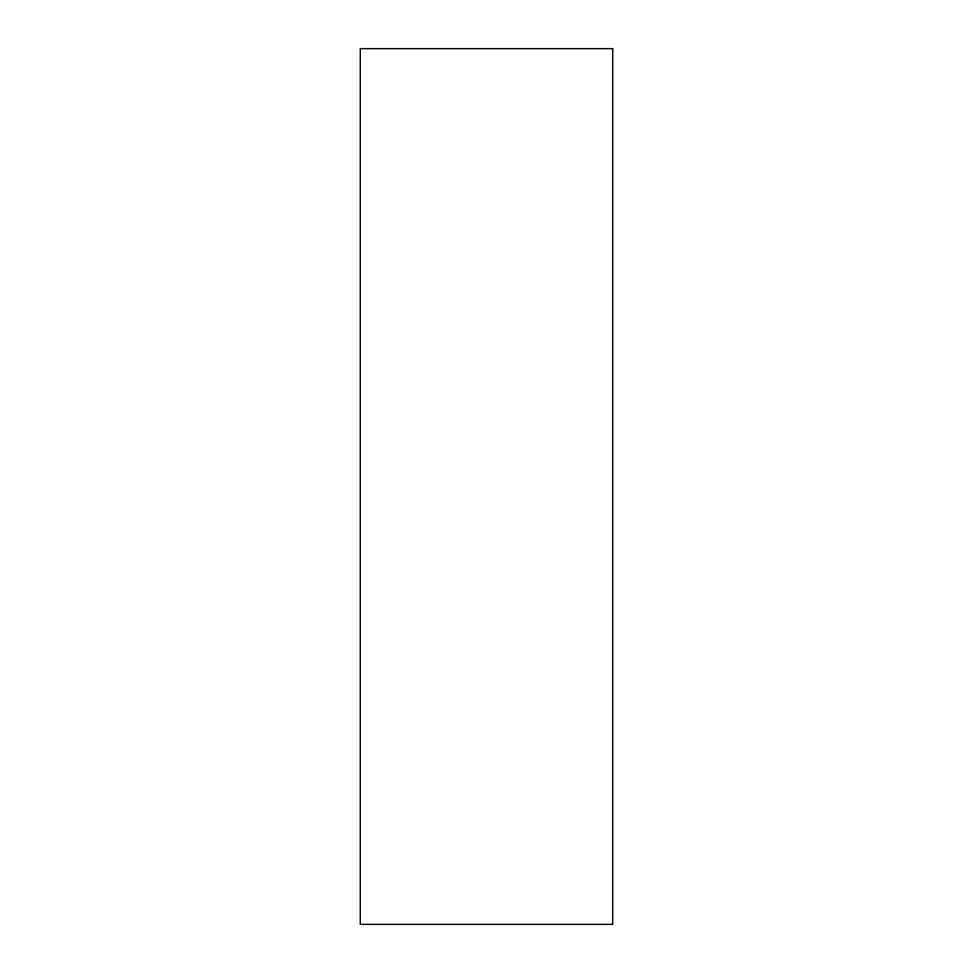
<?xml version="1.0" encoding="UTF-8"?>
<svg xmlns="http://www.w3.org/2000/svg" width="973" height="973" viewBox="0 0 973 973"><rect width="100%" height="100%" fill="white"/><g stroke="black" fill="none" stroke-linecap="round" stroke-linejoin="round"><path stroke-width="1.46" d="M612.722 48.65L360.278 48.65L360.278 924.35L612.722 924.35L612.722 48.65"/></g></svg>
